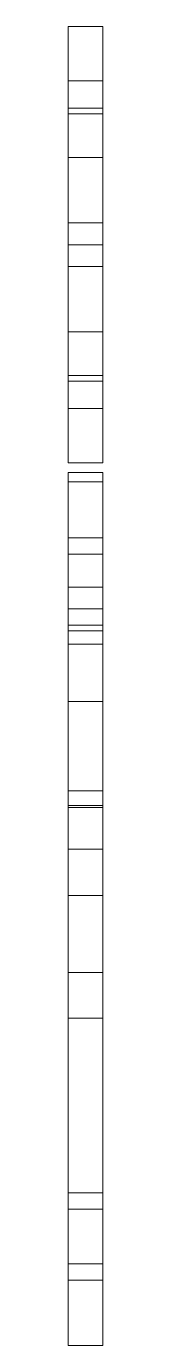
# Model space of a CAD drawing. Header units: millimetres. Extents: x 0 to 6, y -162 to 80.
import ezdxf

# ---------------------------------------------------------------- set-up
doc = ezdxf.new("R2010")
doc.units = ezdxf.units.MM
doc.layers.add('1', color=7, linetype='CONTINUOUS', true_color=0xffffff)

msp = doc.modelspace()

# ---------------------------------------------------------------- linework, layer by layer
at = {"layer": '1', "color": 252, "linetype": 'Continuous', "lineweight": 13}
for p, q in [((6.35, 80), (0, 80)), ((0, 80), (0, 65)), ((6.35, 80), (0, 80)), ((0, 80), (0, 70)), ((6.35, 80), (6.35, 65)), ((6.35, 70), (6.35, 80)), ((0, 10), (0, 70)), ((0, 70), (6.35, 70)), ((6.35, 10), (6.35, 70)), ((6.35, 65), (0, 65)), ((0, 65), (0, 40)), ((0, 64), (0, 56)), ((6.35, 64), (0, 64)), ((6.35, 65), (6.35, 40)), ((6.35, 64), (6.35, 56)), ((0, 56), (6.35, 56)), ((6.35, 44), (0, 44)), ((6.35, 44), (0, 44)), ((0, 44), (0, 36)), ((0, 36), (0, 44)), ((6.35, 44), (6.35, 36)), ((6.35, 36), (6.35, 44)), ((6.35, 40), (0, 40)), ((0, 40), (0, 15)), ((6.35, 40), (6.35, 15)), ((6.35, 36), (0, 36)), ((6.35, 36), (0, 36)), ((0, 24), (0, 16)), ((6.35, 24), (0, 24)), ((6.35, 24), (6.35, 16)), ((0, 16), (6.35, 16)), ((0, 15), (0, 0)), ((6.35, 15), (0, 15)), ((6.35, 15), (6.35, 0)), ((0, 10), (0, 0)), ((6.35, 10), (0, 10)), ((6.35, 0), (6.35, 10)), ((6.35, 0), (0, 0)), ((0, 0), (6.35, 0)), ((0, -1.74), (6.35, -1.74)), ((0, -3.46), (0, -1.74)), ((0, -1.74), (0, -161.74)), ((0, -1.74), (6.35, -1.74)), ((0, -1.74), (6.35, -1.74)), ((0, -3.46), (0, -1.74)), ((0, -1.74), (0, -161.74)), ((0, -1.74), (6.35, -1.74)), ((6.35, -1.74), (6.35, -161.74)), ((6.35, -3.46), (6.35, -1.74)), ((6.35, -1.74), (6.35, -161.74)), ((6.35, -3.46), (6.35, -1.74)), ((0, -33.22), (0, -3.46)), ((0, -3.46), (6.35, -3.46)), ((0, -33.22), (0, -3.46)), ((0, -3.46), (6.35, -3.46)), ((6.35, -3.46), (6.35, -33.22)), ((6.35, -3.46), (6.35, -33.22)), ((0, -16.74), (0, -13.74)), ((0, -16.74), (0, -13.74)), ((6.35, -13.74), (0, -13.74)), ((6.35, -13.74), (0, -13.74)), ((6.35, -16.74), (6.35, -13.74)), ((6.35, -16.74), (6.35, -13.74)), ((0, -26.74), (0, -16.74)), ((0, -16.74), (0, -26.74)), ((0, -16.74), (6.35, -16.74)), ((0, -16.74), (6.35, -16.74)), ((0, -26.74), (0, -16.74)), ((0, -16.74), (0, -26.74)), ((0, -16.74), (6.35, -16.74)), ((0, -16.74), (6.35, -16.74)), ((6.35, -26.74), (6.35, -16.74)), ((6.35, -16.74), (6.35, -26.74)), ((6.35, -26.74), (6.35, -16.74)), ((6.35, -16.74), (6.35, -26.74)), ((6.35, -22.74), (0, -22.74)), ((0, -30.74), (0, -22.74)), ((0, -30.74), (0, -22.74)), ((6.35, -22.74), (0, -22.74)), ((6.35, -30.74), (6.35, -22.74)), ((6.35, -30.74), (6.35, -22.74)), ((0, -26.74), (6.35, -26.74)), ((0, -26.74), (6.35, -26.74)), ((0, -29.74), (0, -26.74)), ((0, -26.74), (6.35, -26.74)), ((0, -26.74), (6.35, -26.74)), ((0, -29.74), (0, -26.74)), ((6.35, -29.74), (6.35, -26.74)), ((6.35, -29.74), (6.35, -26.74)), ((0, -29.74), (6.35, -29.74)), ((0, -29.74), (6.35, -29.74)), ((0, -30.74), (6.35, -30.74)), ((0, -30.74), (6.35, -30.74)), ((0, -79.24), (0, -33.22)), ((6.35, -33.22), (0, -33.22)), ((0, -79.24), (0, -33.22)), ((6.35, -33.22), (0, -33.22)), ((6.35, -79.24), (6.35, -33.22)), ((6.35, -79.24), (6.35, -33.22)), ((0, -63.15), (0, -43.74)), ((0, -43.74), (0, -63.15)), ((0, -43.74), (6.35, -43.74)), ((0, -63.15), (0, -43.74)), ((0, -43.74), (0, -63.15)), ((0, -43.74), (6.35, -43.74)), ((6.35, -43.74), (6.35, -63.15)), ((6.35, -63.15), (6.35, -43.74)), ((6.35, -43.74), (6.35, -63.15)), ((6.35, -63.15), (6.35, -43.74)), ((0, -101.74), (0, -60.06)), ((0, -60.06), (0, -101.74)), ((0, -60.06), (6.35, -60.06)), ((0, -60.06), (0, -63.15)), ((0, -63.15), (0, -60.06)), ((0, -60.06), (6.35, -60.06)), ((0, -101.74), (0, -60.06)), ((0, -60.06), (0, -101.74)), ((0, -60.06), (6.35, -60.06)), ((0, -60.06), (0, -63.15)), ((0, -63.15), (0, -60.06)), ((0, -60.06), (6.35, -60.06)), ((6.35, -60.06), (6.35, -101.74)), ((6.35, -101.74), (6.35, -60.06)), ((6.35, -63.15), (6.35, -60.06)), ((6.35, -60.06), (6.35, -63.15)), ((6.35, -60.06), (6.35, -101.74)), ((6.35, -101.74), (6.35, -60.06)), ((6.35, -63.15), (6.35, -60.06)), ((6.35, -60.06), (6.35, -63.15)), ((0, -62.74), (0, -70.74)), ((0, -62.74), (0, -70.74)), ((6.35, -62.74), (0, -62.74)), ((6.35, -62.74), (0, -62.74)), ((6.35, -62.74), (6.35, -70.74)), ((6.35, -62.74), (6.35, -70.74)), ((0, -63.15), (6.35, -63.15)), ((0, -63.15), (6.35, -63.15)), ((0, -63.15), (6.35, -63.15)), ((0, -63.15), (6.35, -63.15)), ((0, -70.74), (6.35, -70.74)), ((0, -70.74), (6.35, -70.74)), ((0, -93.36), (0, -79.24)), ((0, -79.24), (6.35, -79.24)), ((0, -93.36), (0, -79.24)), ((0, -79.24), (6.35, -79.24)), ((6.35, -79.24), (6.35, -93.36)), ((6.35, -79.24), (6.35, -93.36)), ((6.35, -93.36), (0, -93.36)), ((0, -161.74), (0, -93.36)), ((6.35, -93.36), (0, -93.36)), ((0, -161.74), (0, -93.36)), ((6.35, -161.74), (6.35, -93.36)), ((6.35, -161.74), (6.35, -93.36)), ((0, -101.74), (6.35, -101.74)), ((0, -101.74), (6.35, -101.74)), ((0, -101.74), (6.35, -101.74)), ((0, -101.74), (6.35, -101.74)), ((0, -133.74), (0, -136.74)), ((0, -133.74), (0, -136.74)), ((6.35, -133.74), (0, -133.74)), ((6.35, -133.74), (0, -133.74)), ((6.35, -133.74), (6.35, -136.74)), ((6.35, -133.74), (6.35, -136.74)), ((0, -136.74), (6.35, -136.74)), ((0, -136.74), (6.35, -136.74)), ((0, -136.74), (0, -146.74)), ((0, -146.74), (0, -136.74)), ((0, -136.74), (6.35, -136.74)), ((0, -136.74), (6.35, -136.74)), ((0, -136.74), (0, -146.74)), ((0, -146.74), (0, -136.74)), ((6.35, -146.74), (6.35, -136.74)), ((6.35, -136.74), (6.35, -146.74)), ((6.35, -146.74), (6.35, -136.74)), ((6.35, -136.74), (6.35, -146.74)), ((0, -146.74), (6.35, -146.74)), ((0, -146.74), (6.35, -146.74)), ((0, -149.74), (0, -146.74)), ((0, -146.74), (6.35, -146.74)), ((0, -146.74), (6.35, -146.74)), ((0, -149.74), (0, -146.74)), ((6.35, -149.74), (6.35, -146.74)), ((6.35, -149.74), (6.35, -146.74)), ((0, -149.74), (6.35, -149.74)), ((0, -149.74), (6.35, -149.74)), ((0, -161.74), (6.35, -161.74)), ((0, -161.74), (6.35, -161.74)), ((0, -161.74), (6.35, -161.74)), ((0, -161.74), (6.35, -161.74))]:
    msp.add_line(p, q, dxfattribs=at)

doc.saveas('drawing.dxf')
